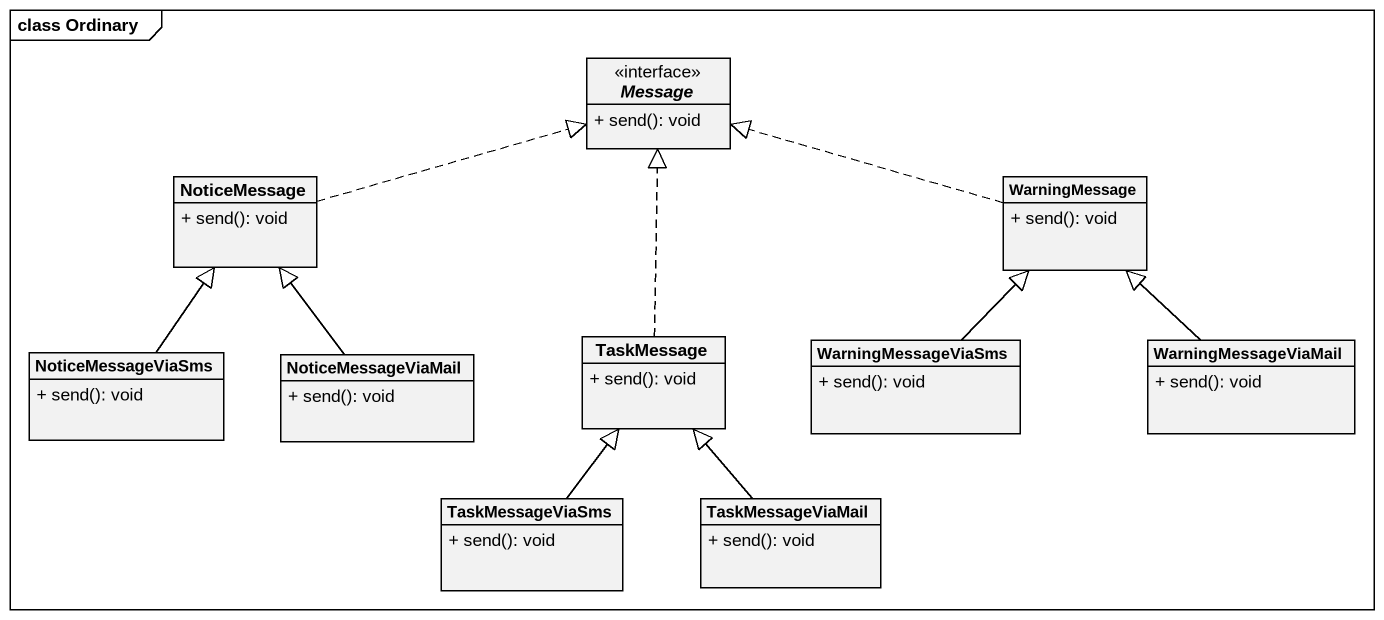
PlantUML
@startuml
mainframe class Ordinary
hide circle
hide empty members
skinparam classAttributeIconSize 0
interface Message <<interface>> {
  + send(): void
}
class NoticeMessage {
  + send(): void
}
class WarningMessage {
  + send(): void
}
class NoticeMessageViaSms {
  + send(): void
}
class NoticeMessageViaMail {
  + send(): void
}
class TaskMessage {
  + send(): void
}
class WarningMessageViaSms {
  + send(): void
}
class WarningMessageViaMail {
  + send(): void
}
class TaskMessageViaSms {
  + send(): void
}
class TaskMessageViaMail {
  + send(): void
}
NoticeMessage .right.|> Message
WarningMessage .left.|> Message
NoticeMessageViaSms -up-|> NoticeMessage
NoticeMessageViaMail -up-|> NoticeMessage
TaskMessage .up.|> Message
WarningMessageViaSms -up-|> WarningMessage
WarningMessageViaMail -up-|> WarningMessage
TaskMessageViaSms -up-|> TaskMessage
TaskMessageViaMail -up-|> TaskMessage
@enduml
